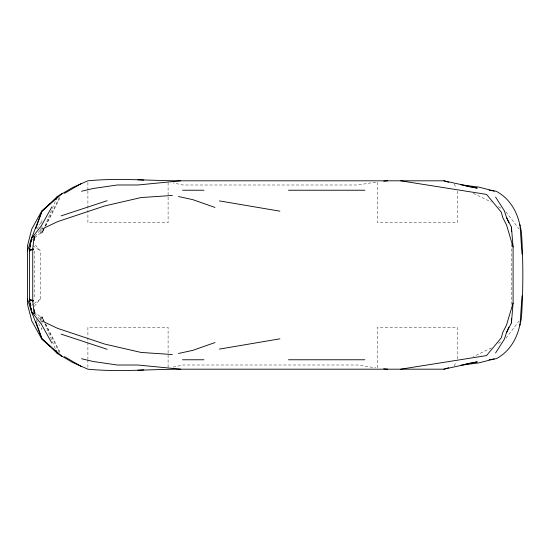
<?xml version="1.0" encoding="UTF-8"?>
<svg xmlns="http://www.w3.org/2000/svg" width="550" height="550" viewBox="0 0 550 550"><rect width="100%" height="100%" fill="white"/><g stroke="black" fill="none" stroke-linecap="round" stroke-linejoin="round"><path stroke-width="0.41" stroke-dasharray="2.75 2.06" d="M41.016 228.119L40.37 233.138L35.31 237.325M41.663 223.094L41.986 220.584L36.121 230.546M43.615 229.247L41.986 233.138L40.37 233.138L40.37 230.003L34.836 236.541M44.921 226.126L55.708 200.406M59.345 197.457L41.986 233.138L40.37 230.003M454.211 366.046L456.246 361.859M43.938 229.316L41.986 233.138L41.986 229.79M45.506 226.256L60.775 196.433M34.836 313.459L40.37 319.997L41.986 316.862L40.37 316.862L35.31 312.675M505.924 338.161L518.863 321.282M31.522 240.467L32.622 239.161M34.286 306.261L40.37 299.069L40.37 250.931L34.286 243.739M31.522 305.346L33.564 303.903M34.244 303.414L40.37 299.069M491.453 347.937L473.309 356.627M498.431 343.386L501.916 341.11M173.078 367.091L183.047 365.001L357.809 365.001L375.76 367.874M375.76 182.126L357.809 184.999L183.047 184.999L173.078 182.909M473.309 193.373L491.453 202.063M498.431 206.614L501.916 208.89M32.883 245.616L40.37 250.931M505.924 211.839L518.863 228.718M36.121 319.454L41.986 329.416L41.663 326.906M43.938 320.684L41.986 316.862L41.986 320.21M45.506 323.744L60.775 353.567M454.211 183.954L456.246 188.141M59.345 352.543L41.986 316.862L43.615 320.753M44.921 323.874L55.708 349.594M41.016 321.881L40.37 316.862L40.37 319.997M511.438 243.966L511.438 306.034M457.263 191.091L457.263 222.674L377.389 222.674L377.389 181.864M457.263 358.909L457.263 327.326L377.389 327.326L377.389 368.136M168.094 182.71L168.094 222.674L87.904 222.674L87.904 213.276M168.094 367.29L168.094 327.326L87.904 327.326L87.904 336.724M87.904 182.524L87.904 190.211M87.904 191.07L87.904 212.424M87.904 337.576L87.904 358.93M87.904 359.789L87.904 367.476M41.986 226.442L41.986 228.951M41.986 321.049L41.986 323.558M34.272 250.938L34.272 299.062"/><path stroke-width="0.82" d="M34.231 309.533L34.21 313.72L32.739 301.159L32.739 248.841L34.21 236.28L34.231 240.467M522.019 295.921L519.984 325.229L521.455 317.907A671.323 671.323 0 0 0 521.455 232.093L519.984 224.771L522.019 254.079M495.578 352.956L504.288 339.343L506.543 332.537L511.438 322.891L513.088 303.002L513.088 246.998L511.438 227.109L506.543 217.463L504.288 210.657L495.578 197.044M35.764 321.413L41.986 338.834L62.336 356.627L57.344 353.485L41.986 338.834L31.522 311.63L29.425 300.114L29.425 249.886L31.522 238.37L41.986 211.166L57.344 196.515L62.336 193.373L41.986 211.166L35.764 228.587M29.906 248.518L29.425 250.931L33.578 249.136M30.229 246.909L30.552 245.293M519.984 324.184C517.316 338.436 509.376 351.883 496.224 358.717L489.136 359.769M513.088 303.002L506.543 324.981L502.721 332.537L501.311 337.789L486.551 355.582L400.737 369.188M27.5 250.931L31.522 238.37L32.773 236.239M56.038 199.629L57.344 196.515M506.543 332.537L508.826 327.174M51.824 206.979L41.36 225.816L31.522 238.37L31.522 241.512M50.036 203.754L41.773 210.959L31.735 229.103L27.5 245.699L27.5 304.301L31.735 320.897L41.773 339.041L50.036 346.246M60.198 194.886L72.669 187.481L87.904 180.812C118.504 177.815 149.82 180.764 180.62 180.812L443.919 180.812L477.242 188.141L465.726 186.051M64.474 193.373L81.593 183.343M41.924 229.075L57.64 221.629L104.692 205.934L141.054 197.56L172.356 195.463M214.981 342.561L192.796 350.35L178.482 353.485M61.112 215.875L107.147 200.702M60.198 355.114L72.669 362.519L87.904 369.188C118.504 372.185 149.82 369.236 180.62 369.188L443.919 369.188L448.669 367.737M494.251 358.937L478.699 362.918L460.969 365.179M81.593 191.262L93.211 188.492L117.308 184.986L137.892 184.986L180.62 180.812M443.919 369.188L477.242 361.859L465.726 363.949M29.425 249.886L33.461 249.012M219.374 349.099L279.902 338.834M383.721 181.218L387.681 180.812M137.892 370.232L143.832 369.882M182.545 190.231L203.947 190.231M288.461 190.231L364.87 190.231M182.545 359.769L203.947 359.769M288.461 359.769L364.87 359.769M137.892 179.768L143.832 180.118M172.356 354.537L141.054 352.44L104.692 344.066L57.64 328.371L41.924 320.925M180.62 369.188L137.892 365.014L117.308 365.014L93.211 361.508L81.593 358.737M383.721 368.782L387.681 369.188M460.969 184.821L478.699 187.083L494.251 191.063M489.136 190.231L496.224 191.283C509.376 198.117 517.316 211.564 519.984 225.816M400.737 180.812L486.551 194.418L501.311 212.211L502.721 217.463L506.543 225.019L513.088 246.998M279.902 211.166L219.374 200.901M29.425 300.114L33.461 300.988M178.482 196.515L192.796 199.65L214.981 207.439M443.919 180.812L448.669 182.263M61.112 334.125L107.147 349.298M33.578 300.864L29.425 299.069L29.906 301.482M64.474 356.627L81.593 366.658M32.773 313.761L31.522 311.63L27.5 299.069M51.824 343.021L41.36 324.184L31.522 311.63L31.522 308.488M506.543 217.463L508.826 222.826M56.038 350.371L57.344 353.485M30.229 303.091L30.552 304.707M511.438 227.109L511.438 231.468M511.438 318.532L511.438 322.891"/></g></svg>
